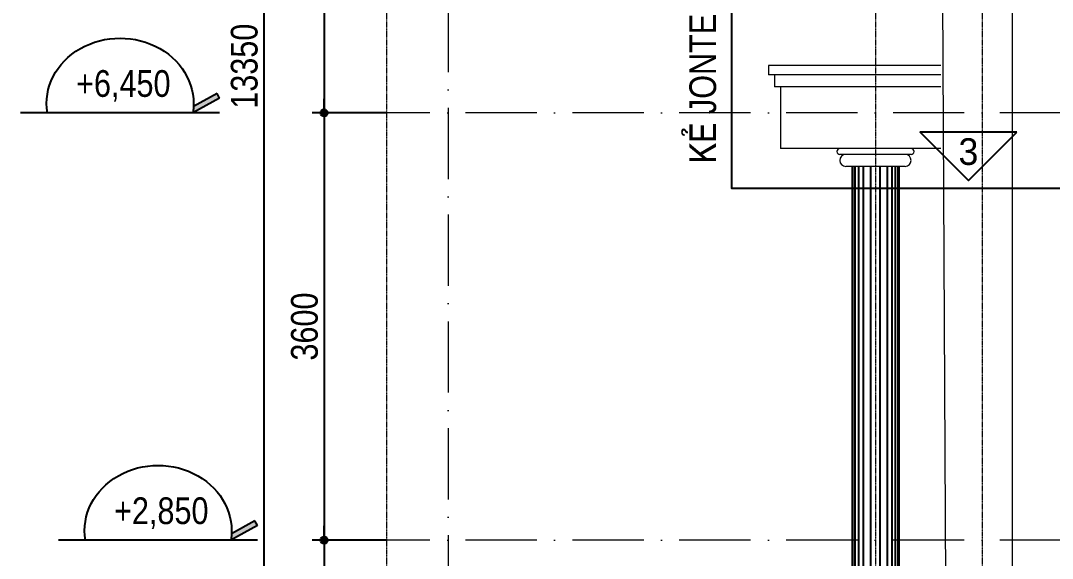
# Model space of a CAD drawing. Extents: x -79995 to 347433, y -157641 to 104789.
# Drawn here: x 65628 to 74319, y -26298 to -21766 of the extents above; entities that cross this region are included whole.
import ezdxf
from ezdxf.enums import TextEntityAlignment as Align

# ---------------------------------------------------------------- set-up
doc = ezdxf.new("R2010")
doc.units = 0
doc.linetypes.add('ACAD_ISO10W100', pattern=[18, 12, -3, 0, -3])
doc.layers.get('DEFPOINTS').update_dxf_attribs({"linetype": 'CONTINUOUS'})
for name, color, linetype in [('DIM', 1, 'CONTINUOUS'), ('HATCH', 8, 'CONTINUOUS'), ('TAGS', 60, 'CONTINUOUS'), ('TEXT', 7, 'CONTINUOUS')]:
    doc.layers.add(name, color=color, linetype=linetype)
doc.layers.add('NET-THAY', color=2, linetype='CONTINUOUS', lineweight=13)
doc.layers.add('TRUC', color=24, linetype='CONTINUOUS', lineweight=0)
doc.styles.add('1', font='', dxfattribs={"height": 250})
doc.styles.add('AVO', font='')
doc.styles.add('HEL-CONDENSE', font='')
doc.styles.get("Standard").update_dxf_attribs({"font": '', "height": 25})
doc.styles.add('VNI-HELVE-CONDENSEN', font='')
doc.styles.get('1').set_extended_font_data('VNI-Helve-Condense')
doc.styles.get('AVO').set_extended_font_data('VNI-Avo')
doc.styles.get('HEL-CONDENSE').set_extended_font_data('VNI-Helve-Condense')
doc.styles.get('Standard').set_extended_font_data('VNI-Helve-Condense')
doc.styles.get('VNI-HELVE-CONDENSEN').set_extended_font_data('VNI-Helve-Condense')
doc.dimstyles.get("Standard").update_dxf_attribs({"dimtxt": 0.18, "dimasz": 0.18, "dimexe": 0.18, "dimexo": 0.0625, "dimgap": 0.09, "dimtad": 0, "dimtih": 1, "dimtoh": 1, "dimdec": 4, "dimzin": 0, "dimdsep": 46, "dimtxsty": 'Standard', "dimcen": 0.09, "dimadec": 0, "dimazin": 0, "dimtfac": 1, "dimtdec": 4, "dimtofl": 0, "dimtmove": 0, "dimatfit": 3, "dimfxl": 1, "dimtolj": 1, "dimtzin": 0, "dimarcsym": 0})

# ---------------------------------------------------------------- blocks, each defined once
blk = doc.blocks.new('D50')
at = {"layer": 'DIM'}
blk.add_hatch(color=256, dxfattribs=at).paths.add_polyline_path([(25, 0, 1), (-25, 0, 1)])
blk.add_line((25, 0), (100, 0), dxfattribs=at)
blk.add_circle((0, 0), 25, dxfattribs=at)
blk = doc.blocks.new('*D893')
at = {"layer": 'DEFPOINTS', "color": 0, "transparency": 16777216}
for p in [(68709, -18944.2), (68184.5, -22544.2), (68709, -22544.2)]:
    blk.add_point(p, dxfattribs=at)
at = {"layer": 'DIM', "color": 1, "lineweight": -2, "transparency": 16777216}
for p, q in [((68709, -18944.2), (68084.5, -18944.2)), ((68184.5, -18945.4), (68184.5, -22543)), ((68709, -22544.2), (68084.5, -22544.2))]:
    blk.add_line(p, q, dxfattribs=at)
at = {"layer": 'DIM', "color": 1, "lineweight": -2, "transparency": 16777216, "xscale": 1.199999999999999, "yscale": 1.199999999999999, "zscale": 1.199999999999999}
for p, rotation in [((68184.5, -18944.2), 90), ((68184.5, -22544.2), 270)]:
    blk.add_blockref('D50', p, dxfattribs=dict(at, rotation=rotation))
at = {"layer": 'DIM', "color": 7, "transparency": 16777216, "insert": (68019.6, -20744.2), "char_height": 225, "attachment_point": 5, "rotation": 90, "style": 'HEL-CONDENSE'}
blk.add_mtext('\\A1;3600', dxfattribs=at)
blk = doc.blocks.new('*D894')
at = {"layer": 'DEFPOINTS', "color": 0, "transparency": 16777216}
for p in [(68709, -22544.2), (68184.5, -26144.2), (68709, -26144.2)]:
    blk.add_point(p, dxfattribs=at)
at = {"layer": 'DIM', "color": 1, "lineweight": -2, "transparency": 16777216}
for p, q in [((68709, -22544.2), (68084.5, -22544.2)), ((68184.5, -22545.4), (68184.5, -26143)), ((68709, -26144.2), (68084.5, -26144.2))]:
    blk.add_line(p, q, dxfattribs=at)
at = {"layer": 'DIM', "color": 1, "lineweight": -2, "transparency": 16777216, "xscale": 1.199999999999999, "yscale": 1.199999999999999, "zscale": 1.199999999999999}
for p, rotation in [((68184.5, -22544.2), 90), ((68184.5, -26144.2), 270)]:
    blk.add_blockref('D50', p, dxfattribs=dict(at, rotation=rotation))
at = {"layer": 'DIM', "color": 7, "transparency": 16777216, "insert": (68019.6, -24344.2), "char_height": 225, "attachment_point": 5, "rotation": 90, "style": 'HEL-CONDENSE'}
blk.add_mtext('\\A1;3600', dxfattribs=at)
blk = doc.blocks.new('*D895')
at = {"layer": 'DEFPOINTS', "color": 0, "transparency": 16777216}
for p in [(68709, -26144.2), (68184.5, -28844.2), (68709, -28844.2)]:
    blk.add_point(p, dxfattribs=at)
at = {"layer": 'DIM', "color": 1, "lineweight": -2, "transparency": 16777216}
for p, q in [((68709, -26144.2), (68084.5, -26144.2)), ((68184.5, -26145.4), (68184.5, -28843)), ((68709, -28844.2), (68084.5, -28844.2))]:
    blk.add_line(p, q, dxfattribs=at)
at = {"layer": 'DIM', "color": 1, "lineweight": -2, "transparency": 16777216, "xscale": 1.199999999999999, "yscale": 1.199999999999999, "zscale": 1.199999999999999}
for p, rotation in [((68184.5, -26144.2), 90), ((68184.5, -28844.2), 270)]:
    blk.add_blockref('D50', p, dxfattribs=dict(at, rotation=rotation))
at = {"layer": 'DIM', "color": 7, "transparency": 16777216, "insert": (68019.6, -27494.2), "char_height": 225, "attachment_point": 5, "rotation": 90, "style": 'HEL-CONDENSE'}
blk.add_mtext('\\A1;2700', dxfattribs=at)
blk = doc.blocks.new('*D897')
at = {"layer": 'DEFPOINTS', "color": 0, "transparency": 16777216}
for p in [(68084.5, -15644.2), (67677.6, -28994.2), (68084.5, -28994.2)]:
    blk.add_point(p, dxfattribs=at)
at = {"layer": 'DIM', "color": 1, "lineweight": -2, "transparency": 16777216}
for p, q in [((68084.5, -15644.2), (67577.6, -15644.2)), ((67677.6, -15645.4), (67677.6, -28993)), ((68084.5, -28994.2), (67577.6, -28994.2))]:
    blk.add_line(p, q, dxfattribs=at)
at = {"layer": 'DIM', "color": 1, "lineweight": -2, "transparency": 16777216, "xscale": 1.199999999999999, "yscale": 1.199999999999999, "zscale": 1.199999999999999}
for p, rotation in [((67677.6, -15644.2), 90), ((67677.6, -28994.2), 270)]:
    blk.add_blockref('D50', p, dxfattribs=dict(at, rotation=rotation))
at = {"layer": 'DIM', "color": 7, "transparency": 16777216, "insert": (67512.7, -22150.4), "char_height": 225, "attachment_point": 5, "rotation": 90, "style": 'HEL-CONDENSE'}
blk.add_mtext('\\A1;13350', dxfattribs=at)
blk = doc.blocks.new('CAODO')
at = {"layer": 'TAGS', "linetype": 'Continuous'}
h = blk.add_hatch(color=256, dxfattribs=at)
edge = h.paths.add_edge_path()
edge.add_line((-906.9, 181.5), (-931, 137.7))
edge.add_line((-931, 137.7), (-681, 0))
edge.add_ellipse((0, 87.1), major_axis=(688, 0), ratio=0.890858, start_angle=182.47792, end_angle=188.16658, ccw=False)
edge.add_line((-687.4, 60.6), (-906.9, 181.5))
for p, q in [((-931, 137.7), (-906.9, 181.5)), ((-931, 137.7), (-681, 0)), ((-906.9, 181.5), (-687.4, 60.6)), ((-931, 0), (931, 0))]:
    blk.add_line(p, q, dxfattribs=at)
blk.add_ellipse((0, 87.1), major_axis=(688, 0), ratio=0.890858, start_param=-0.142534, end_param=3.284126, dxfattribs=at)
at = {"layer": 'TAGS', "linetype": 'Continuous', "style": 'VNI-HELVE-CONDENSEN'}
blk.add_attdef('0.000', text='', height=250, dxfattribs=at).set_placement((0.2, 232.3), align=Align.MIDDLE_CENTER)
blk = doc.blocks.new('TUONG-NAM')
at = {"layer": 'TAGS'}
blk.add_lwpolyline([(-452.5, -452.5), (452.5, -452.5), (0, 0)], close=True, dxfattribs=at)
at = {"layer": 'TAGS', "linetype": 'Continuous', "style": 'AVO'}
blk.add_attdef('KH-TUONG', text='', height=250, dxfattribs=at).set_placement((0.5, -269.3), align=Align.MIDDLE_CENTER)

msp = doc.modelspace()

# ---------------------------------------------------------------- linework, layer by layer
at = {"layer": 'HATCH'}
for p, q in [((72638.751, -28244.245), (72638.751, -22994.245)), ((72658.751, -28244.245), (72658.751, -22994.245)), ((72688.751, -28244.245), (72688.751, -22994.245)), ((72728.751, -28244.245), (72728.751, -22994.245)), ((72788.751, -28244.245), (72788.751, -22994.245)), ((72868.751, -28244.245), (72868.751, -22994.245)), ((72928.751, -28244.245), (72928.751, -22994.245)), ((72968.751, -28244.245), (72968.751, -22994.245)), ((72998.751, -28244.245), (72998.751, -22994.245)), ((73018.751, -28244.245), (73018.751, -22994.245))]:
    msp.add_line(p, q, dxfattribs=at)
at = {"layer": 'NET-THAY'}
for p, q in [((73378.751, -18944.245), (73428.751, -28244.245)), ((73378.751, -18944.245), (73428.751, -28244.245)), ((73978.751, -18944.245), (73978.751, -28244.245)), ((71928.751, -22144.245), (71928.751, -22224.245)), ((71978.751, -22224.245), (71978.751, -22324.245)), ((72028.751, -22324.245), (72028.751, -22844.245)), ((72628.751, -22994.245), (72628.751, -28244.245)), ((72628.751, -22994.245), (72628.751, -28244.245)), ((73028.751, -22994.245), (73028.751, -28244.245)), ((73028.751, -22994.245), (73028.751, -28244.245))]:
    msp.add_line(p, q, dxfattribs=at)
for points in [[(73378.751, -22144.245), (71928.751, -22144.245)], [(73378.751, -22224.245), (71928.751, -22224.245)], [(73378.751, -22324.245), (71978.751, -22324.245)], [(73378.751, -22844.245), (72028.751, -22844.245)], [(73128.751, -22894.245), (72528.751, -22894.245)], [(73078.751, -22994.245), (72578.751, -22994.245)]]:
    msp.add_lwpolyline(points, dxfattribs=at)
for centre, radius, start, end in [((72528.751, -22869.245), 25, 90, 270), ((73128.751, -22869.245), 25, 270, 90), ((72578.751, -22944.245), 50, 90, 270), ((73078.751, -22944.245), 50, 270, 90)]:
    msp.add_arc(centre, radius, start, end, dxfattribs=at)
at = {"layer": 'TEXT'}
msp.add_line((71615.821, -23176.813), (74528.751, -23176.813), dxfattribs=at)
msp.add_lwpolyline([(71615.821, -18944.245), (71615.821, -23176.813), (71615.821, -23176.813)], dxfattribs=at)
at = {"layer": 'TRUC', "linetype": 'ACAD_ISO10W100', "ltscale": 50}
for p, q in [((69228.751, -15300.064), (69228.751, -29557.122)), ((89778.351, -22544.245), (68709.007, -22544.245)), ((89778.351, -26144.245), (68709.007, -26144.245))]:
    msp.add_line(p, q, dxfattribs=at)
at = {"layer": 'TRUC', "linetype": 'ACAD_ISO10W100', "ltscale": 0.2}
msp.add_lwpolyline([(89778.351, -15300.064), (68709.007, -15300.064), (68709.007, -29557.122), (89778.351, -29557.122)], close=True, dxfattribs=at)
for points in [[(72828.751, -15300.064), (72828.751, -29557.122)], [(73728.751, -15300.064), (73728.751, -29557.122)]]:
    msp.add_lwpolyline(points, dxfattribs=at)

# ---------------------------------------------------------------- block references
at = {"layer": 'TAGS', "linetype": 'Continuous'}
ref = msp.add_blockref('CAODO', (66465.84, -22544.245), dxfattribs=dict(at, xscale=-0.9000000001396984, yscale=0.9000000001396984, zscale=0.9))
ref.add_attrib('0.000', '+6,450', dxfattribs={"color": 7, "linetype": 'Continuous', "height": 225, "style": 'VNI-HELVE-CONDENSEN'}).set_placement((66492.672, -22296.147), align=Align.MIDDLE_CENTER)
ref = msp.add_blockref('TUONG-NAM', (73612.087, -23112.151), dxfattribs=dict(at, xscale=0.8999999999068677, yscale=0.9000000000232831, zscale=0.9, rotation=180))
ref.add_attrib('KH-TUONG', '3', dxfattribs={"color": 7, "linetype": 'Continuous', "height": 225, "style": 'AVO'}).set_placement((73611.643, -22869.797), align=Align.MIDDLE_CENTER)
ref = msp.add_blockref('CAODO', (66785.84, -26144.245), dxfattribs=dict(at, xscale=-0.9000000001396984, yscale=0.9000000001396984, zscale=0.9))
ref.add_attrib('0.000', '+2,850', dxfattribs={"color": 7, "linetype": 'Continuous', "height": 225, "style": 'VNI-HELVE-CONDENSEN'}).set_placement((66812.672, -25896.147), align=Align.MIDDLE_CENTER)

# ---------------------------------------------------------------- texts
at = {"layer": 'TEXT', "insert": (71261.15, -21079.629), "char_height": 225, "attachment_point": 2, "rotation": 90, "style": '1'}
msp.add_mtext(' KEÛ JONTE SAÂU 10 ROÄNG 60mm', dxfattribs=at)

# ---------------------------------------------------------------- dimensions: what is measured, and where the dimension line sits
at = {"layer": 'DIM'}
dim = msp.add_linear_dim(base=(67677.564, -28994.245), p1=(68084.53, -15644.245), p2=(68084.53, -28994.245), angle=90, dimstyle='Standard', override={"dimtxt": 225, "dimasz": 1.2, "dimexe": 100, "dimexo": 0, "dimgap": 50, "dimtad": 1, "dimtih": 0, "dimtoh": 0, "dimdec": 2, "dimzin": 13, "dimtxsty": 'HEL-CONDENSE', "dimblk": 'D50', "dimcen": 0, "dimclrd": 1, "dimclre": 1, "dimclrt": 7, "dimtdec": 2, "dimtofl": 1, "dimldrblk": 'D50', "dimtzin": 13}, dxfattribs=at)
dim.commit()
dim.dimension.update_dxf_attribs({"geometry": '*D897', "text_midpoint": (67677.564, -22150.393), "dimtype": 160})
for base, p1, p2, picture, middle in [((68184.53, -22544.245), (68709.007, -18944.245), (68709.007, -22544.245), '*D893', (68019.63, -20744.245)), ((68184.53, -26144.245), (68709.007, -22544.245), (68709.007, -26144.245), '*D894', (68019.63, -24344.245)), ((68184.53, -28844.245), (68709.007, -26144.245), (68709.007, -28844.245), '*D895', (68019.63, -27494.245))]:
    dim = msp.add_linear_dim(base=base, p1=p1, p2=p2, angle=90, dimstyle='Standard', override={"dimtxt": 225, "dimasz": 1.2, "dimexe": 100, "dimexo": 0, "dimgap": 50, "dimtad": 1, "dimtih": 0, "dimtoh": 0, "dimdec": 2, "dimzin": 13, "dimtxsty": 'HEL-CONDENSE', "dimblk": 'D50', "dimcen": 0, "dimclrd": 1, "dimclre": 1, "dimclrt": 7, "dimtdec": 2, "dimtofl": 1, "dimtmove": 1, "dimldrblk": 'D50', "dimtzin": 13}, dxfattribs=at)
    dim.commit()
    dim.dimension.update_dxf_attribs({"geometry": picture, "text_midpoint": middle})

doc.saveas('drawing.dxf')
